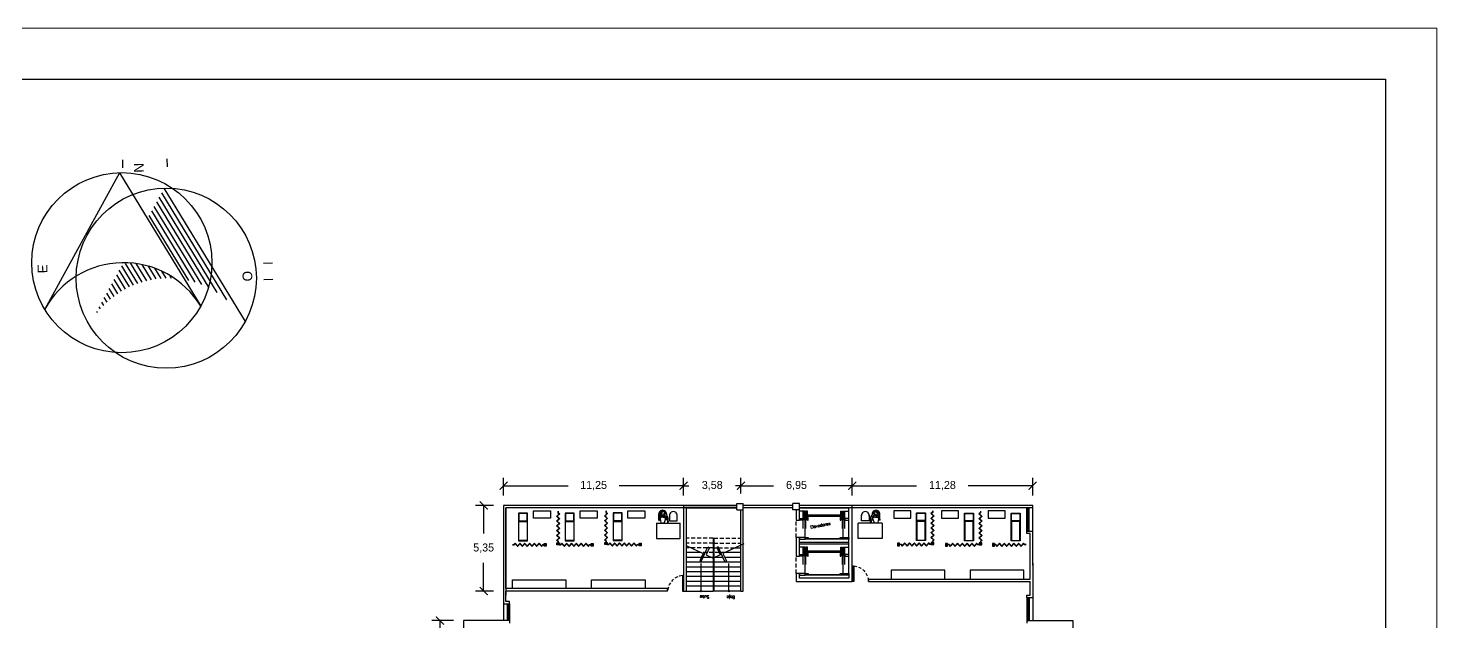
# Model space of a CAD drawing. Header units: millimetres. Extents: x -1615 to -538, y 177 to 397.
# Drawn here: x -1360.1 to -1272.1, y 360.1 to 397.2 of the extents above; entities that cross this region are included whole.
import ezdxf

# ---------------------------------------------------------------- set-up
doc = ezdxf.new("R2010")
doc.units = ezdxf.units.MM
doc.linetypes.add('HIDDEN', pattern=[0.375, 0.25, -0.125])
doc.linetypes.add('OCULTA2', pattern=[0.3, 0.2, -0.1])
for name, color, linetype in [('AUX', 8, 'Continuous'), ('CAN', 2, 'Continuous'), ('LOCALES', 2, 'Continuous'), ('MOB', 7, 'Continuous'), ('MUEB', 251, 'Continuous'), ('MURETE', 2, 'Continuous'), ('MUROS', 1, 'Continuous'), ('P-1', 1, 'Continuous'), ('PROY', 8, 'HIDDEN'), ('PTA', 2, 'Continuous'), ('TEX', 2, 'Continuous'), ('TITULOS', 5, 'Continuous'), ('VENT', 4, 'Continuous'), ('VENTANAS', 4, 'Continuous')]:
    doc.layers.add(name, color=color, linetype=linetype)
doc.layers.add('muros bajos', color=252, linetype='Continuous', lineweight=20)
doc.styles.add('LOCALES', font='ARIAL.TTF', dxfattribs={"height": 0.25})
doc.styles.add('ROMANS', font='ROMANS.shx')
doc.styles.get("Standard").update_dxf_attribs({"font": 'stylu.ttf'})
doc.dimstyles.new('ISO-25', dxfattribs={"dimtxt": 0.5, "dimasz": 0.5, "dimexe": 0.5, "dimexo": 0.625, "dimtad": 0, "dimtih": 1, "dimtoh": 1, "dimtxsty": 'Standard', "dimblk": 'ARCHTICK', "dimcen": 2.5, "dimadec": 0, "dimazin": 0, "dimtfac": 1, "dimtmove": 0, "dimatfit": 3, "dimfxl": 0, "dimarcsym": 0})

# ---------------------------------------------------------------- blocks, each defined once
blk = doc.blocks.new('CORT')
for p, q in [((0, 0.02), (0.09, 0.02)), ((0, 0), (0.082, 0)), ((0.082, 0), (0.168, -0.086)), ((0.09, 0.02), (0.182, -0.072)), ((0.318, 0.106), (0.14, -0.072)), ((0.332, 0.092), (0.154, -0.086)), ((0.29, 0.092), (0.468, -0.086)), ((0.304, 0.106), (0.482, -0.072)), ((0.618, 0.106), (0.44, -0.072)), ((0.632, 0.092), (0.454, -0.086)), ((0.59, 0.092), (0.768, -0.086)), ((0.604, 0.106), (0.782, -0.072)), ((0.918, 0.106), (0.74, -0.072)), ((0.932, 0.092), (0.754, -0.086)), ((0.89, 0.092), (1.068, -0.086)), ((0.904, 0.106), (1.082, -0.072)), ((1.218, 0.106), (1.04, -0.072)), ((1.232, 0.092), (1.054, -0.086)), ((1.19, 0.092), (1.368, -0.086)), ((1.204, 0.106), (1.382, -0.072)), ((1.518, 0.106), (1.34, -0.072)), ((1.532, 0.092), (1.354, -0.086)), ((1.49, 0.092), (1.668, -0.086)), ((1.504, 0.106), (1.682, -0.072)), ((1.818, 0.106), (1.64, -0.072)), ((1.832, 0.092), (1.654, -0.086)), ((1.79, 0.092), (1.882, 0)), ((1.804, 0.106), (1.89, 0.02)), ((1.882, 0), (1.979, 0)), ((1.89, 0.02), (1.979, 0.02))]:
    blk.add_line(p, q)
for points in [[(1.979, 0.085), (1.979, -0.065), (1.999, -0.065), (1.999, 0.085)], [(2.014, 0.085), (2.014, -0.065), (2.034, -0.065), (2.034, 0.085)], [(2.049, 0.085), (2.049, -0.065), (2.069, -0.065), (2.069, 0.085)], [(2.084, 0.085), (2.084, -0.065), (2.104, -0.065), (2.104, 0.085)]]:
    blk.add_lwpolyline(points, close=True)
blk = doc.blocks.new('A$C31F15ED4')
at = {"layer": 'VENT'}
blk.add_line((0, 0.03), (0, 0), dxfattribs=at)
blk.add_lwpolyline([(0, 0.03), (0.97, 0.03), (0.97, 0.08), (0, 0.08)], close=True, dxfattribs=at)
at = {"layer": 'VENT', "linetype": 'OCULTA2'}
blk.add_arc((-0.051, -0.025), 1.026, 5.85871, 87.1721, dxfattribs=at)
blk = doc.blocks.new('_ArchTick')
at = {"color": 0, "linetype": 'ByBlock', "const_width": 0.15}
blk.add_lwpolyline([(-0.5, -0.5), (0.5, 0.5)], dxfattribs=at)
blk = doc.blocks.new('*D213')
at = {"color": 0, "lineweight": -2}
for p, q in [((-1308.636, 368.01), (-1308.636, 369.117)), ((-1297.361, 368.01), (-1297.361, 369.117)), ((-1308.636, 368.617), (-1304.614, 368.617)), ((-1297.361, 368.617), (-1301.382, 368.617))]:
    blk.add_line(p, q, dxfattribs=at)
at = {"layer": 'Defpoints', "color": 0}
for p in [(-1308.636, 368.617), (-1308.636, 367.385), (-1297.361, 367.385)]:
    blk.add_point(p, dxfattribs=at)
at = {"color": 0, "lineweight": -2, "xscale": 0.5, "yscale": 0.5, "zscale": 0.5, "rotation": 180}
blk.add_blockref('_ArchTick', (-1308.636, 368.617), dxfattribs=at)
at = {"color": 0, "lineweight": -2, "xscale": 0.5, "yscale": 0.5, "zscale": 0.5}
blk.add_blockref('_ArchTick', (-1297.361, 368.617), dxfattribs=at)
at = {"color": 0, "insert": (-1302.998, 368.617), "char_height": 0.5, "attachment_point": 5}
blk.add_mtext('11,28', dxfattribs=at)
blk = doc.blocks.new('*D214')
at = {"color": 0, "lineweight": -2}
for p, q in [((-1319.162, 368.01), (-1319.162, 369.117)), ((-1315.587, 368.133), (-1315.587, 369.117)), ((-1319.162, 368.617), (-1319.662, 368.617)), ((-1319.162, 368.617), (-1318.831, 368.617)), ((-1315.587, 368.617), (-1315.918, 368.617)), ((-1315.587, 368.617), (-1315.087, 368.617))]:
    blk.add_line(p, q, dxfattribs=at)
at = {"layer": 'Defpoints', "color": 0}
for p in [(-1319.162, 368.617), (-1319.162, 367.385), (-1315.587, 367.508)]:
    blk.add_point(p, dxfattribs=at)
at = {"color": 0, "lineweight": -2, "xscale": 0.5, "yscale": 0.5, "zscale": 0.5}
blk.add_blockref('_ArchTick', (-1319.162, 368.617), dxfattribs=at)
at = {"color": 0, "lineweight": -2, "xscale": 0.5, "yscale": 0.5, "zscale": 0.5, "rotation": 180}
blk.add_blockref('_ArchTick', (-1315.587, 368.617), dxfattribs=at)
at = {"color": 0, "insert": (-1317.375, 368.617), "char_height": 0.5, "attachment_point": 5}
blk.add_mtext('3,58', dxfattribs=at)
blk = doc.blocks.new('*D215')
at = {"color": 0, "lineweight": -2}
for p, q in [((-1330.411, 368.01), (-1330.411, 369.117)), ((-1319.162, 368.01), (-1319.162, 369.117)), ((-1330.411, 368.617), (-1326.382, 368.617)), ((-1319.162, 368.617), (-1323.191, 368.617))]:
    blk.add_line(p, q, dxfattribs=at)
at = {"layer": 'Defpoints', "color": 0}
for p in [(-1330.411, 368.617), (-1330.411, 367.385), (-1319.162, 367.385)]:
    blk.add_point(p, dxfattribs=at)
at = {"color": 0, "lineweight": -2, "xscale": 0.5, "yscale": 0.5, "zscale": 0.5, "rotation": 180}
blk.add_blockref('_ArchTick', (-1330.411, 368.617), dxfattribs=at)
at = {"color": 0, "lineweight": -2, "xscale": 0.5, "yscale": 0.5, "zscale": 0.5}
blk.add_blockref('_ArchTick', (-1319.162, 368.617), dxfattribs=at)
at = {"color": 0, "insert": (-1324.786, 368.617), "char_height": 0.5, "attachment_point": 5}
blk.add_mtext('11,25', dxfattribs=at)
blk = doc.blocks.new('*D210')
at = {"color": 0, "lineweight": -2}
for p, q in [((-1331.036, 367.385), (-1332.154, 367.385)), ((-1331.654, 367.385), (-1331.654, 365.629)), ((-1331.654, 362.033), (-1331.654, 363.789)), ((-1331.036, 362.033), (-1332.154, 362.033))]:
    blk.add_line(p, q, dxfattribs=at)
at = {"layer": 'Defpoints', "color": 0}
for p in [(-1330.411, 367.385), (-1331.654, 362.033), (-1330.411, 362.033)]:
    blk.add_point(p, dxfattribs=at)
at = {"color": 0, "lineweight": -2, "xscale": 0.5, "yscale": 0.5, "zscale": 0.5}
for p, rotation in [((-1331.654, 367.385), 90), ((-1331.654, 362.033), 270)]:
    blk.add_blockref('_ArchTick', p, dxfattribs=dict(at, rotation=rotation))
at = {"color": 0, "insert": (-1331.654, 364.709), "char_height": 0.5, "attachment_point": 5}
blk.add_mtext('5,35', dxfattribs=at)
blk = doc.blocks.new('*D216')
at = {"color": 0, "lineweight": -2}
for p, q in [((-1333.536, 360.185), (-1334.884, 360.185)), ((-1334.384, 360.185), (-1334.384, 359.205)), ((-1334.384, 356.385), (-1334.384, 357.365)), ((-1333.536, 356.385), (-1334.884, 356.385))]:
    blk.add_line(p, q, dxfattribs=at)
at = {"layer": 'Defpoints', "color": 0}
for p in [(-1332.911, 360.185), (-1334.384, 356.385), (-1332.911, 356.385)]:
    blk.add_point(p, dxfattribs=at)
at = {"color": 0, "lineweight": -2, "xscale": 0.5, "yscale": 0.5, "zscale": 0.5}
for p, rotation in [((-1334.384, 360.185), 90), ((-1334.384, 356.385), 270)]:
    blk.add_blockref('_ArchTick', p, dxfattribs=dict(at, rotation=rotation))
at = {"color": 0, "insert": (-1334.384, 358.285), "char_height": 0.5, "attachment_point": 5}
blk.add_mtext('3,8', dxfattribs=at)
blk = doc.blocks.new('*D230')
at = {"color": 0, "lineweight": -2}
for p, q in [((-1315.587, 368.758), (-1315.587, 369.117)), ((-1308.636, 368.758), (-1308.636, 369.117)), ((-1315.587, 368.617), (-1313.542, 368.617)), ((-1308.636, 368.617), (-1310.681, 368.617))]:
    blk.add_line(p, q, dxfattribs=at)
at = {"layer": 'Defpoints', "color": 0}
for p in [(-1315.587, 368.133), (-1308.636, 368.617), (-1308.636, 368.133)]:
    blk.add_point(p, dxfattribs=at)
at = {"color": 0, "lineweight": -2, "xscale": 0.5, "yscale": 0.5, "zscale": 0.5, "rotation": 180}
blk.add_blockref('_ArchTick', (-1315.587, 368.617), dxfattribs=at)
at = {"color": 0, "lineweight": -2, "xscale": 0.5, "yscale": 0.5, "zscale": 0.5}
blk.add_blockref('_ArchTick', (-1308.636, 368.617), dxfattribs=at)
at = {"color": 0, "insert": (-1312.111, 368.617), "char_height": 0.5, "attachment_point": 5}
blk.add_mtext('6,95', dxfattribs=at)

msp = doc.modelspace()

# ---------------------------------------------------------------- linework, layer by layer
for p, q in [((-1351.625, 387.21), (-1346.549, 378.868)), ((-1352.093, 386.355), (-1348.821, 380.978)), ((-1351.937, 386.64), (-1348.314, 380.687)), ((-1351.781, 386.925), (-1347.712, 380.239)), ((-1352.56, 385.5), (-1350.09, 381.44)), ((-1352.405, 385.785), (-1349.695, 381.333)), ((-1352.249, 386.07), (-1349.275, 381.184)), ((-1354.431, 382.08), (-1353.795, 381.035)), ((-1354.276, 382.365), (-1353.537, 381.151)), ((-1354.035, 382.511), (-1353.27, 381.254)), ((-1353.722, 382.537), (-1352.996, 381.345)), ((-1353.37, 382.5), (-1352.714, 381.422)), ((-1353.002, 382.436), (-1352.423, 381.486)), ((-1352.615, 382.342), (-1352.124, 381.535)), ((-1352.205, 382.209), (-1351.815, 381.568)), ((-1351.764, 382.026), (-1351.495, 381.585)), ((-1354.899, 381.225), (-1354.527, 380.614)), ((-1354.743, 381.51), (-1354.291, 380.766)), ((-1354.587, 381.795), (-1354.047, 380.907)), ((-1351.279, 381.77), (-1351.165, 381.583)), ((-1355.523, 380.085), (-1355.4, 379.882)), ((-1355.367, 380.37), (-1355.193, 380.084)), ((-1355.211, 380.655), (-1354.979, 380.273)), ((-1355.055, 380.94), (-1354.757, 380.45)), ((-1355.835, 379.515), (-1355.788, 379.438)), ((-1355.679, 379.8), (-1355.598, 379.667))]:
    msp.add_line(p, q)
at = {"color": 3, "lineweight": 30}
msp.add_lwpolyline([(-1413.735, 180.593), (-1413.735, 394.012), (-1413.735, 394.012), (-1275.315, 394.012), (-1275.315, 394.012), (-1275.315, 180.593)], close=True, dxfattribs=at)
for centre in [(-1354.253, 382.552), (-1351.476, 381.585)]:
    msp.add_circle(centre, 5.627)
at = {"layer": 'AUX'}
for p, q in [((-1311.688, 367.024), (-1311.936, 367.024)), ((-1311.688, 366.571), (-1311.688, 367.024)), ((-1311.578, 367.024), (-1311.688, 367.024)), ((-1311.633, 366.466), (-1311.633, 367.024)), ((-1311.578, 365.371), (-1311.578, 367.024)), ((-1311.431, 367.024), (-1311.536, 367.024)), ((-1311.536, 365.934), (-1311.536, 367.024)), ((-1311.481, 366.466), (-1311.481, 367.024)), ((-1311.431, 366.466), (-1311.431, 367.024)), ((-1309.341, 367.024), (-1309.236, 367.024)), ((-1309.341, 366.466), (-1309.341, 367.024)), ((-1309.291, 366.466), (-1309.291, 367.024)), ((-1309.236, 365.934), (-1309.236, 367.024)), ((-1309.194, 365.371), (-1309.194, 367.024)), ((-1309.194, 367.024), (-1309.084, 367.024)), ((-1309.139, 366.466), (-1309.139, 367.024)), ((-1309.084, 366.571), (-1309.084, 367.024)), ((-1309.084, 367.024), (-1308.836, 367.024)), ((-1311.688, 365.934), (-1311.688, 366.471)), ((-1309.084, 365.934), (-1309.084, 366.471)), ((-1318.059, 364.433), (-1319.012, 364.433)), ((-1317.561, 364.733), (-1317.671, 364.733)), ((-1317.089, 364.733), (-1316.978, 364.733)), ((-1316.839, 364.433), (-1316.949, 364.433)), ((-1315.587, 364.433), (-1316.59, 364.433)), ((-1315.947, 364.733), (-1315.587, 364.733)), ((-1311.936, 365.085), (-1308.836, 365.085)), ((-1311.936, 364.985), (-1308.836, 364.985)), ((-1311.688, 364.774), (-1311.936, 364.774)), ((-1311.578, 364.774), (-1311.688, 364.774)), ((-1311.688, 364.321), (-1311.688, 364.774)), ((-1311.633, 364.216), (-1311.633, 364.774)), ((-1311.578, 363.121), (-1311.578, 364.774)), ((-1311.431, 364.774), (-1311.536, 364.774)), ((-1311.536, 363.684), (-1311.536, 364.774)), ((-1311.481, 364.216), (-1311.481, 364.774)), ((-1311.431, 364.216), (-1311.431, 364.774)), ((-1309.341, 364.774), (-1309.236, 364.774)), ((-1309.341, 364.216), (-1309.341, 364.774)), ((-1309.291, 364.216), (-1309.291, 364.774)), ((-1309.236, 363.684), (-1309.236, 364.774)), ((-1309.194, 364.774), (-1309.084, 364.774)), ((-1309.194, 363.121), (-1309.194, 364.774)), ((-1309.139, 364.216), (-1309.139, 364.774)), ((-1309.084, 364.321), (-1309.084, 364.774)), ((-1309.084, 364.774), (-1308.836, 364.774)), ((-1317.325, 364.133), (-1319.012, 364.133)), ((-1318.074, 362.033), (-1318.074, 363.752)), ((-1316.699, 364.133), (-1317.275, 364.133)), ((-1315.587, 363.833), (-1317.275, 363.833)), ((-1315.587, 363.533), (-1317.275, 363.533)), ((-1315.587, 364.133), (-1316.588, 364.133)), ((-1316.337, 362.033), (-1316.337, 363.752)), ((-1311.688, 363.684), (-1311.688, 364.221)), ((-1309.084, 363.684), (-1309.084, 364.221)), ((-1315.587, 363.233), (-1317.275, 363.233)), ((-1315.587, 362.933), (-1317.275, 362.933)), ((-1315.587, 362.633), (-1317.275, 362.633)), ((-1315.587, 362.333), (-1317.275, 362.333)), ((-1315.587, 362.033), (-1317.275, 362.033))]:
    msp.add_line(p, q, dxfattribs=at)
at = {"layer": 'AUX', "linetype": 'Continuous'}
for p, q in [((-1317.325, 363.833), (-1319.012, 363.833)), ((-1317.325, 363.533), (-1319.012, 363.533)), ((-1317.325, 363.233), (-1319.012, 363.233)), ((-1317.325, 362.933), (-1319.012, 362.933)), ((-1317.325, 362.633), (-1319.012, 362.633)), ((-1317.325, 362.333), (-1319.012, 362.333)), ((-1319.012, 362.033), (-1317.325, 362.033))]:
    msp.add_line(p, q, dxfattribs=at)
at = {"layer": 'AUX'}
for points in [[(-1319.012, 364.877), (-1317.946, 364.38), (-1318.157, 363.927), (-1318.066, 363.884), (-1317.644, 364.791), (-1317.553, 364.748), (-1317.765, 364.295), (-1317.325, 364.09)], [(-1315.407, 364.985), (-1316.704, 364.38), (-1316.492, 363.927), (-1316.583, 363.884), (-1317.006, 364.791), (-1317.096, 364.748), (-1316.885, 364.295), (-1317.325, 364.09)]]:
    msp.add_lwpolyline(points, dxfattribs=at)
at = {"layer": 'CAN'}
for points in [[(-1311.931, 366.571), (-1311.688, 366.571), (-1311.688, 366.471), (-1311.931, 366.471)], [(-1309.391, 366.471), (-1309.346, 366.471), (-1309.346, 366.771), (-1311.426, 366.771), (-1311.426, 366.471), (-1311.381, 366.471), (-1311.381, 366.721), (-1309.391, 366.721)], [(-1308.841, 366.571), (-1309.084, 366.571), (-1309.084, 366.471), (-1308.841, 366.471)], [(-1311.931, 365.271), (-1311.578, 365.271), (-1311.578, 365.371), (-1311.931, 365.371)], [(-1311.381, 365.371), (-1311.381, 365.321), (-1309.391, 365.321), (-1309.391, 365.371), (-1309.219, 365.371), (-1309.219, 365.271), (-1311.553, 365.271), (-1311.553, 365.371)], [(-1308.841, 365.271), (-1309.194, 365.271), (-1309.194, 365.371), (-1308.841, 365.371)], [(-1311.931, 364.321), (-1311.688, 364.321), (-1311.688, 364.221), (-1311.931, 364.221)], [(-1309.391, 364.221), (-1309.346, 364.221), (-1309.346, 364.521), (-1311.426, 364.521), (-1311.426, 364.221), (-1311.381, 364.221), (-1311.381, 364.471), (-1309.391, 364.471)], [(-1308.841, 364.321), (-1309.084, 364.321), (-1309.084, 364.221), (-1308.841, 364.221)], [(-1311.931, 363.021), (-1311.578, 363.021), (-1311.578, 363.121), (-1311.931, 363.121)], [(-1311.381, 363.121), (-1311.381, 363.071), (-1309.391, 363.071), (-1309.391, 363.121), (-1309.219, 363.121), (-1309.219, 363.021), (-1311.553, 363.021), (-1311.553, 363.121)], [(-1308.841, 363.021), (-1309.194, 363.021), (-1309.194, 363.121), (-1308.841, 363.121)]]:
    msp.add_lwpolyline(points, close=True, dxfattribs=at)
at = {"layer": 'MOB'}
for points in [[(-1328.917, 365.169), (-1328.915, 366.899), (-1329.475, 366.9), (-1329.477, 365.17)], [(-1325.997, 365.169), (-1325.994, 366.899), (-1326.554, 366.9), (-1326.557, 365.17)], [(-1323, 365.189), (-1322.997, 366.919), (-1323.557, 366.92), (-1323.56, 365.19)], [(-1323.538, 366.45), (-1323.018, 366.449), (-1323.017, 366.899), (-1323.537, 366.9)], [(-1304.621, 365.189), (-1304.624, 366.919), (-1304.064, 366.92), (-1304.061, 365.19)], [(-1304.083, 366.45), (-1304.603, 366.449), (-1304.604, 366.899), (-1304.084, 366.9)], [(-1301.625, 365.169), (-1301.627, 366.899), (-1301.067, 366.9), (-1301.065, 365.17)], [(-1298.704, 365.169), (-1298.707, 366.899), (-1298.147, 366.9), (-1298.144, 365.17)], [(-1329.457, 365.19), (-1329.456, 366.37), (-1328.936, 366.369), (-1328.937, 365.189)], [(-1329.455, 366.43), (-1328.935, 366.429), (-1328.935, 366.879), (-1329.455, 366.88)], [(-1326.537, 365.19), (-1326.535, 366.37), (-1326.015, 366.369), (-1326.017, 365.189)], [(-1326.535, 366.43), (-1326.015, 366.429), (-1326.014, 366.879), (-1326.534, 366.88)], [(-1323.54, 365.21), (-1323.538, 366.39), (-1323.018, 366.389), (-1323.02, 365.209)], [(-1304.081, 365.21), (-1304.083, 366.39), (-1304.603, 366.389), (-1304.601, 365.209)], [(-1301.087, 366.43), (-1301.607, 366.429), (-1301.607, 366.879), (-1301.087, 366.88)], [(-1301.085, 365.19), (-1301.086, 366.37), (-1301.606, 366.369), (-1301.605, 365.189)], [(-1298.166, 366.43), (-1298.686, 366.429), (-1298.687, 366.879), (-1298.167, 366.88)], [(-1298.164, 365.19), (-1298.166, 366.37), (-1298.686, 366.369), (-1298.684, 365.189)]]:
    msp.add_lwpolyline(points, close=True, dxfattribs=at)
for points in [[(-1329.475, 366.41), (-1329.475, 366.39), (-1328.915, 366.389), (-1328.915, 366.409), (-1329.475, 366.41)], [(-1326.555, 366.41), (-1326.555, 366.39), (-1325.995, 366.389), (-1325.995, 366.409), (-1326.555, 366.41)], [(-1323.558, 366.43), (-1323.558, 366.41), (-1322.998, 366.409), (-1322.998, 366.429), (-1323.558, 366.43)], [(-1304.063, 366.43), (-1304.063, 366.41), (-1304.623, 366.409), (-1304.623, 366.429), (-1304.063, 366.43)], [(-1301.066, 366.41), (-1301.066, 366.39), (-1301.626, 366.389), (-1301.626, 366.409), (-1301.066, 366.41)], [(-1298.146, 366.41), (-1298.146, 366.39), (-1298.706, 366.389), (-1298.706, 366.409), (-1298.146, 366.41)], [(-1329.858, 362.183), (-1329.858, 362.73), (-1326.511, 362.73), (-1326.511, 362.183)], [(-1324.918, 362.183), (-1324.918, 362.73), (-1321.571, 362.73), (-1321.571, 362.183)], [(-1302.854, 362.785), (-1302.854, 363.332), (-1306.202, 363.332), (-1306.202, 362.785)], [(-1297.915, 362.785), (-1297.915, 363.332), (-1301.262, 363.332), (-1301.262, 362.785)]]:
    msp.add_lwpolyline(points, dxfattribs=at)
at = {"layer": 'MUEB'}
for p, q in [((-1320.694, 366.887), (-1320.701, 366.857)), ((-1320.676, 366.908), (-1320.694, 366.887)), ((-1320.587, 366.941), (-1320.676, 366.908)), ((-1320.602, 366.923), (-1320.623, 366.899)), ((-1320.623, 366.899), (-1320.609, 366.873)), ((-1320.598, 366.926), (-1320.602, 366.923)), ((-1320.56, 366.977), (-1320.598, 366.926)), ((-1320.584, 366.941), (-1320.587, 366.941)), ((-1320.568, 366.909), (-1320.558, 366.887)), ((-1320.543, 367.001), (-1320.56, 366.977)), ((-1320.558, 366.887), (-1320.542, 366.85)), ((-1320.519, 367.016), (-1320.543, 367.001)), ((-1320.486, 367.003), (-1320.542, 366.983)), ((-1320.531, 366.947), (-1320.539, 366.907)), ((-1320.539, 366.907), (-1320.538, 366.885)), ((-1320.523, 366.969), (-1320.531, 366.947)), ((-1320.493, 366.976), (-1320.523, 366.969)), ((-1320.498, 367.01), (-1320.519, 367.016)), ((-1320.489, 367.003), (-1320.498, 367.01)), ((-1320.428, 366.976), (-1320.493, 366.976)), ((-1320.435, 367.003), (-1320.486, 367.003)), ((-1320.38, 366.983), (-1320.435, 367.003)), ((-1320.361, 366.977), (-1320.38, 366.983)), ((-1320.372, 366.907), (-1320.375, 366.885)), ((-1320.372, 366.866), (-1320.36, 366.887)), ((-1320.324, 366.926), (-1320.361, 366.977)), ((-1320.361, 366.92), (-1320.35, 366.909)), ((-1320.36, 366.887), (-1320.35, 366.909)), ((-1320.324, 366.926), (-1320.32, 366.923)), ((-1320.32, 366.923), (-1320.306, 366.898)), ((-1320.276, 366.878), (-1320.315, 366.915)), ((-1320.313, 366.873), (-1320.306, 366.898)), ((-1307.345, 366.878), (-1307.306, 366.915)), ((-1307.302, 366.923), (-1307.315, 366.898)), ((-1307.309, 366.873), (-1307.315, 366.898)), ((-1307.297, 366.926), (-1307.302, 366.923)), ((-1307.297, 366.926), (-1307.26, 366.977)), ((-1307.26, 366.92), (-1307.272, 366.909)), ((-1307.262, 366.887), (-1307.272, 366.909)), ((-1307.249, 366.866), (-1307.262, 366.887)), ((-1307.26, 366.977), (-1307.242, 366.983)), ((-1307.249, 366.907), (-1307.246, 366.885)), ((-1307.242, 366.983), (-1307.186, 367.003)), ((-1307.193, 366.976), (-1307.128, 366.976)), ((-1307.186, 367.003), (-1307.135, 367.003)), ((-1307.135, 367.003), (-1307.08, 366.983)), ((-1307.132, 367.003), (-1307.124, 367.01)), ((-1307.128, 366.976), (-1307.098, 366.969)), ((-1307.124, 367.01), (-1307.102, 367.016)), ((-1307.102, 367.016), (-1307.078, 367.001)), ((-1307.098, 366.969), (-1307.091, 366.947)), ((-1307.091, 366.947), (-1307.082, 366.907)), ((-1307.082, 366.907), (-1307.084, 366.885)), ((-1307.064, 366.887), (-1307.08, 366.85)), ((-1307.078, 367.001), (-1307.061, 366.977)), ((-1307.054, 366.909), (-1307.064, 366.887)), ((-1307.061, 366.977), (-1307.024, 366.926)), ((-1307.038, 366.941), (-1307.035, 366.941)), ((-1307.035, 366.941), (-1306.945, 366.908)), ((-1307.024, 366.926), (-1307.02, 366.923)), ((-1307.02, 366.923), (-1306.998, 366.899)), ((-1306.998, 366.899), (-1307.013, 366.873)), ((-1306.945, 366.908), (-1306.927, 366.887)), ((-1306.927, 366.887), (-1306.92, 366.857)), ((-1320.866, 366.27), (-1320.866, 365.32)), ((-1320.866, 366.27), (-1319.369, 366.27)), ((-1320.711, 366.518), (-1320.721, 366.49)), ((-1320.721, 366.49), (-1320.72, 366.484)), ((-1320.72, 366.484), (-1320.716, 366.481)), ((-1320.718, 366.5), (-1320.718, 366.865)), ((-1320.716, 366.481), (-1320.707, 366.5)), ((-1320.707, 366.498), (-1320.714, 366.456)), ((-1320.714, 366.456), (-1320.71, 366.453)), ((-1320.702, 366.548), (-1320.711, 366.518)), ((-1320.708, 366.494), (-1320.71, 366.494)), ((-1320.71, 366.453), (-1320.704, 366.453)), ((-1320.707, 366.5), (-1320.7, 366.52)), ((-1320.704, 366.453), (-1320.693, 366.51)), ((-1320.701, 366.857), (-1320.702, 366.829)), ((-1320.702, 366.829), (-1320.697, 366.791)), ((-1320.686, 366.564), (-1320.702, 366.548)), ((-1320.699, 366.481), (-1320.702, 366.451)), ((-1320.702, 366.451), (-1320.699, 366.447)), ((-1320.699, 366.447), (-1320.693, 366.447)), ((-1320.697, 366.791), (-1320.69, 366.651)), ((-1320.697, 366.526), (-1320.652, 366.555)), ((-1320.693, 366.447), (-1320.68, 366.51)), ((-1320.692, 366.664), (-1320.69, 366.651)), ((-1320.69, 366.651), (-1320.679, 366.64)), ((-1320.686, 366.479), (-1320.689, 366.46)), ((-1320.689, 366.46), (-1320.684, 366.457)), ((-1320.677, 366.587), (-1320.686, 366.564)), ((-1320.684, 366.457), (-1320.679, 366.457)), ((-1320.679, 366.64), (-1320.68, 366.586)), ((-1320.68, 366.586), (-1320.64, 366.584)), ((-1320.679, 366.457), (-1320.669, 366.511)), ((-1320.672, 366.494), (-1320.672, 366.47)), ((-1320.672, 366.494), (-1320.672, 366.494)), ((-1320.672, 366.47), (-1320.669, 366.466)), ((-1320.669, 366.466), (-1320.662, 366.47)), ((-1320.662, 366.47), (-1320.654, 366.524)), ((-1320.621, 366.494), (-1320.659, 366.494)), ((-1320.654, 366.524), (-1320.652, 366.555)), ((-1320.652, 366.555), (-1320.65, 366.561)), ((-1320.65, 366.561), (-1320.647, 366.584)), ((-1320.639, 366.644), (-1320.64, 366.584)), ((-1320.639, 366.644), (-1320.632, 366.665)), ((-1320.636, 366.817), (-1320.625, 366.812)), ((-1320.635, 366.792), (-1320.627, 366.813)), ((-1320.632, 366.665), (-1320.635, 366.792)), ((-1320.616, 366.669), (-1320.635, 366.565)), ((-1320.635, 366.565), (-1320.61, 366.436)), ((-1320.625, 366.812), (-1320.614, 366.81)), ((-1320.616, 366.716), (-1320.62, 366.642)), ((-1320.598, 366.785), (-1320.616, 366.716)), ((-1320.616, 366.716), (-1320.616, 366.669)), ((-1320.616, 366.669), (-1320.605, 366.642)), ((-1320.592, 366.808), (-1320.614, 366.81)), ((-1320.61, 366.436), (-1320.585, 366.326)), ((-1320.609, 366.873), (-1320.606, 366.87)), ((-1320.606, 366.87), (-1320.572, 366.842)), ((-1320.55, 366.638), (-1320.605, 366.642)), ((-1320.587, 366.805), (-1320.598, 366.785)), ((-1320.592, 366.808), (-1320.576, 366.801)), ((-1320.57, 366.735), (-1320.585, 366.803)), ((-1320.585, 366.326), (-1320.58, 366.275)), ((-1320.58, 366.275), (-1320.572, 366.27)), ((-1320.576, 366.801), (-1320.563, 366.81)), ((-1320.572, 366.842), (-1320.539, 366.842)), ((-1320.572, 366.271), (-1320.572, 366.27)), ((-1320.57, 366.805), (-1320.57, 366.761)), ((-1320.57, 366.761), (-1320.57, 366.735)), ((-1320.57, 366.735), (-1320.57, 366.724)), ((-1320.57, 366.724), (-1320.545, 366.681)), ((-1320.448, 366.642), (-1320.55, 366.638)), ((-1320.545, 366.681), (-1320.459, 366.694)), ((-1320.542, 366.866), (-1320.539, 366.848)), ((-1320.539, 366.848), (-1320.539, 366.843)), ((-1320.539, 366.843), (-1320.535, 366.832)), ((-1320.538, 366.885), (-1320.532, 366.872)), ((-1320.532, 366.85), (-1320.535, 366.842)), ((-1320.535, 366.842), (-1320.535, 366.832)), ((-1320.535, 366.832), (-1320.532, 366.812)), ((-1320.534, 366.27), (-1320.484, 366.289)), ((-1320.532, 366.872), (-1320.532, 366.85)), ((-1320.532, 366.812), (-1320.528, 366.801)), ((-1320.528, 366.801), (-1320.513, 366.765)), ((-1320.513, 366.765), (-1320.486, 366.762)), ((-1320.486, 366.762), (-1320.446, 366.788)), ((-1320.456, 366.782), (-1320.486, 366.762)), ((-1320.484, 366.289), (-1320.461, 366.27)), ((-1320.48, 366.27), (-1320.474, 366.281)), ((-1320.476, 366.768), (-1320.472, 366.768)), ((-1320.476, 366.768), (-1320.472, 366.768)), ((-1320.476, 366.768), (-1320.476, 366.768)), ((-1320.472, 366.768), (-1320.465, 366.753)), ((-1320.465, 366.753), (-1320.456, 366.753)), ((-1320.372, 366.681), (-1320.459, 366.694)), ((-1320.456, 366.782), (-1320.402, 366.815)), ((-1320.456, 366.782), (-1320.446, 366.788)), ((-1320.456, 366.753), (-1320.446, 366.768)), ((-1320.448, 366.642), (-1320.37, 366.638)), ((-1320.446, 366.788), (-1320.409, 366.805)), ((-1320.415, 366.773), (-1320.446, 366.768)), ((-1320.427, 366.27), (-1320.411, 366.276)), ((-1320.415, 366.773), (-1320.408, 366.783)), ((-1320.411, 366.276), (-1320.387, 366.3)), ((-1320.409, 366.805), (-1320.397, 366.806)), ((-1320.408, 366.783), (-1320.402, 366.798)), ((-1320.402, 366.798), (-1320.401, 366.806)), ((-1320.397, 366.806), (-1320.389, 366.818)), ((-1320.389, 366.818), (-1320.385, 366.832)), ((-1320.387, 366.85), (-1320.38, 366.872)), ((-1320.387, 366.85), (-1320.385, 366.842)), ((-1320.387, 366.3), (-1320.321, 366.436)), ((-1320.385, 366.842), (-1320.38, 366.848)), ((-1320.385, 366.842), (-1320.385, 366.832)), ((-1320.381, 366.842), (-1320.35, 366.842)), ((-1320.375, 366.885), (-1320.38, 366.872)), ((-1320.38, 366.848), (-1320.372, 366.866)), ((-1320.372, 366.681), (-1320.348, 366.724)), ((-1320.315, 366.642), (-1320.37, 366.638)), ((-1320.367, 366.692), (-1320.354, 366.698)), ((-1320.354, 366.698), (-1320.342, 366.724)), ((-1320.315, 366.87), (-1320.35, 366.842)), ((-1320.348, 366.799), (-1320.348, 366.761)), ((-1320.348, 366.735), (-1320.337, 366.788)), ((-1320.348, 366.761), (-1320.348, 366.735)), ((-1320.348, 366.735), (-1320.348, 366.724)), ((-1320.342, 366.724), (-1320.328, 366.757)), ((-1320.334, 366.765), (-1320.288, 366.708)), ((-1320.321, 366.436), (-1320.285, 366.565)), ((-1320.315, 366.87), (-1320.313, 366.873)), ((-1320.303, 366.669), (-1320.315, 366.642)), ((-1320.303, 366.716), (-1320.306, 366.73)), ((-1320.234, 366.494), (-1320.305, 366.494)), ((-1320.303, 366.716), (-1320.303, 366.669)), ((-1320.298, 366.642), (-1320.303, 366.716)), ((-1320.285, 366.565), (-1320.303, 366.669)), ((-1320.288, 366.708), (-1320.244, 366.649)), ((-1320.249, 366.832), (-1320.276, 366.878)), ((-1320.236, 366.805), (-1320.249, 366.832)), ((-1320.244, 366.649), (-1320.241, 366.635)), ((-1320.241, 366.635), (-1320.233, 366.628)), ((-1320.209, 366.753), (-1320.236, 366.805)), ((-1320.234, 366.862), (-1320.234, 366.802)), ((-1320.234, 366.629), (-1320.234, 366.494)), ((-1320.233, 366.628), (-1320.204, 366.568)), ((-1320.164, 366.687), (-1320.209, 366.753)), ((-1320.204, 366.568), (-1320.187, 366.477)), ((-1320.187, 366.477), (-1320.172, 366.463)), ((-1320.167, 366.356), (-1320.174, 366.295)), ((-1320.174, 366.295), (-1320.172, 366.292)), ((-1320.134, 366.469), (-1320.172, 366.463)), ((-1320.172, 366.463), (-1320.166, 366.418)), ((-1320.172, 366.292), (-1320.166, 366.292)), ((-1320.163, 366.392), (-1320.167, 366.356)), ((-1320.166, 366.418), (-1320.137, 366.42)), ((-1320.16, 366.34), (-1320.166, 366.283)), ((-1320.166, 366.283), (-1320.16, 366.283)), ((-1320.157, 366.67), (-1320.164, 366.687)), ((-1320.161, 366.418), (-1320.164, 366.403)), ((-1320.164, 366.403), (-1320.163, 366.392)), ((-1320.144, 366.37), (-1320.163, 366.392)), ((-1320.153, 366.342), (-1320.16, 366.275)), ((-1320.16, 366.283), (-1320.159, 366.283)), ((-1320.16, 366.275), (-1320.154, 366.275)), ((-1320.152, 366.651), (-1320.157, 366.67)), ((-1320.154, 366.275), (-1320.15, 366.275)), ((-1320.135, 366.617), (-1320.152, 366.651)), ((-1320.144, 366.345), (-1320.152, 366.283)), ((-1320.152, 366.283), (-1320.146, 366.283)), ((-1320.15, 366.275), (-1320.149, 366.283)), ((-1320.146, 366.283), (-1320.142, 366.283)), ((-1320.144, 366.37), (-1320.144, 366.346)), ((-1320.144, 366.346), (-1320.143, 366.327)), ((-1320.144, 366.345), (-1320.144, 366.345)), ((-1320.143, 366.327), (-1320.137, 366.326)), ((-1320.142, 366.283), (-1320.136, 366.327)), ((-1320.137, 366.42), (-1320.13, 366.421)), ((-1320.137, 366.406), (-1320.137, 366.42)), ((-1320.134, 366.396), (-1320.137, 366.406)), ((-1320.137, 366.326), (-1320.134, 366.333)), ((-1320.127, 366.481), (-1320.135, 366.617)), ((-1320.134, 366.469), (-1320.127, 366.481)), ((-1320.13, 366.421), (-1320.134, 366.469)), ((-1320.134, 366.366), (-1320.134, 366.396)), ((-1320.134, 366.396), (-1320.134, 366.365)), ((-1320.13, 366.362), (-1320.134, 366.386)), ((-1320.134, 366.333), (-1320.134, 366.365)), ((-1320.134, 366.34), (-1320.13, 366.362)), ((-1320.053, 366.78), (-1320.053, 366.412)), ((-1320.053, 366.412), (-1319.569, 366.412)), ((-1319.569, 366.412), (-1319.569, 366.784)), ((-1319.369, 365.32), (-1319.369, 366.27)), ((-1306.755, 366.27), (-1308.252, 366.27)), ((-1308.252, 365.32), (-1308.252, 366.27)), ((-1308.053, 366.412), (-1308.053, 366.784)), ((-1307.569, 366.412), (-1308.053, 366.412)), ((-1307.569, 366.78), (-1307.569, 366.412)), ((-1307.494, 366.481), (-1307.486, 366.617)), ((-1307.487, 366.469), (-1307.494, 366.481)), ((-1307.492, 366.421), (-1307.487, 366.469)), ((-1307.484, 366.42), (-1307.492, 366.421)), ((-1307.491, 366.362), (-1307.487, 366.386)), ((-1307.487, 366.34), (-1307.491, 366.362)), ((-1307.487, 366.469), (-1307.45, 366.463)), ((-1307.487, 366.396), (-1307.484, 366.406)), ((-1307.487, 366.366), (-1307.487, 366.396)), ((-1307.487, 366.396), (-1307.487, 366.365)), ((-1307.487, 366.333), (-1307.487, 366.365)), ((-1307.484, 366.326), (-1307.487, 366.333)), ((-1307.486, 366.617), (-1307.47, 366.651)), ((-1307.48, 366.283), (-1307.486, 366.327)), ((-1307.455, 366.418), (-1307.484, 366.42)), ((-1307.484, 366.406), (-1307.484, 366.42)), ((-1307.478, 366.327), (-1307.484, 366.326)), ((-1307.476, 366.283), (-1307.48, 366.283)), ((-1307.477, 366.346), (-1307.478, 366.327)), ((-1307.477, 366.37), (-1307.458, 366.392)), ((-1307.477, 366.37), (-1307.477, 366.346)), ((-1307.477, 366.345), (-1307.47, 366.283)), ((-1307.477, 366.345), (-1307.477, 366.345)), ((-1307.47, 366.283), (-1307.476, 366.283)), ((-1307.471, 366.275), (-1307.473, 366.283)), ((-1307.467, 366.275), (-1307.471, 366.275)), ((-1307.47, 366.651), (-1307.464, 366.67)), ((-1307.468, 366.342), (-1307.461, 366.275)), ((-1307.461, 366.275), (-1307.467, 366.275)), ((-1307.464, 366.67), (-1307.457, 366.687)), ((-1307.461, 366.283), (-1307.463, 366.283)), ((-1307.461, 366.34), (-1307.456, 366.283)), ((-1307.456, 366.283), (-1307.461, 366.283)), ((-1307.46, 366.418), (-1307.457, 366.403)), ((-1307.457, 366.403), (-1307.458, 366.392)), ((-1307.458, 366.392), (-1307.454, 366.356)), ((-1307.457, 366.687), (-1307.412, 366.753)), ((-1307.45, 366.292), (-1307.456, 366.292)), ((-1307.45, 366.463), (-1307.455, 366.418)), ((-1307.454, 366.356), (-1307.447, 366.295)), ((-1307.434, 366.477), (-1307.45, 366.463)), ((-1307.447, 366.295), (-1307.45, 366.292)), ((-1307.417, 366.568), (-1307.434, 366.477)), ((-1307.389, 366.628), (-1307.417, 366.568)), ((-1307.412, 366.753), (-1307.385, 366.805)), ((-1307.38, 366.635), (-1307.389, 366.628)), ((-1307.387, 366.862), (-1307.387, 366.802)), ((-1307.387, 366.629), (-1307.387, 366.494)), ((-1307.387, 366.494), (-1307.316, 366.494)), ((-1307.385, 366.805), (-1307.372, 366.832)), ((-1307.377, 366.649), (-1307.38, 366.635)), ((-1307.333, 366.708), (-1307.377, 366.649)), ((-1307.372, 366.832), (-1307.345, 366.878)), ((-1307.336, 366.565), (-1307.319, 366.669)), ((-1307.3, 366.436), (-1307.336, 366.565)), ((-1307.287, 366.765), (-1307.333, 366.708)), ((-1307.323, 366.642), (-1307.319, 366.716)), ((-1307.319, 366.716), (-1307.315, 366.73)), ((-1307.319, 366.716), (-1307.319, 366.669)), ((-1307.319, 366.669), (-1307.306, 366.642)), ((-1307.306, 366.87), (-1307.309, 366.873)), ((-1307.306, 366.87), (-1307.272, 366.842)), ((-1307.306, 366.642), (-1307.252, 366.638)), ((-1307.235, 366.3), (-1307.3, 366.436)), ((-1307.279, 366.724), (-1307.294, 366.757)), ((-1307.273, 366.735), (-1307.285, 366.788)), ((-1307.268, 366.698), (-1307.279, 366.724)), ((-1307.273, 366.799), (-1307.273, 366.761)), ((-1307.273, 366.761), (-1307.273, 366.735)), ((-1307.273, 366.735), (-1307.273, 366.724)), ((-1307.249, 366.681), (-1307.273, 366.724)), ((-1307.241, 366.842), (-1307.272, 366.842)), ((-1307.255, 366.692), (-1307.268, 366.698)), ((-1307.174, 366.642), (-1307.252, 366.638)), ((-1307.242, 366.848), (-1307.249, 366.866)), ((-1307.249, 366.681), (-1307.162, 366.694)), ((-1307.246, 366.885), (-1307.242, 366.872)), ((-1307.235, 366.85), (-1307.242, 366.872)), ((-1307.236, 366.842), (-1307.242, 366.848)), ((-1307.235, 366.85), (-1307.236, 366.842)), ((-1307.236, 366.842), (-1307.236, 366.832)), ((-1307.232, 366.818), (-1307.236, 366.832)), ((-1307.211, 366.276), (-1307.235, 366.3)), ((-1307.225, 366.806), (-1307.232, 366.818)), ((-1307.212, 366.805), (-1307.225, 366.806)), ((-1307.219, 366.798), (-1307.22, 366.806)), ((-1307.165, 366.782), (-1307.219, 366.815)), ((-1307.213, 366.783), (-1307.219, 366.798)), ((-1307.206, 366.773), (-1307.213, 366.783)), ((-1307.175, 366.788), (-1307.212, 366.805)), ((-1307.194, 366.27), (-1307.211, 366.276)), ((-1307.206, 366.773), (-1307.175, 366.768)), ((-1307.135, 366.762), (-1307.175, 366.788)), ((-1307.165, 366.782), (-1307.175, 366.788)), ((-1307.165, 366.753), (-1307.175, 366.768)), ((-1307.174, 366.642), (-1307.071, 366.638)), ((-1307.165, 366.782), (-1307.135, 366.762)), ((-1307.156, 366.753), (-1307.165, 366.753)), ((-1307.077, 366.681), (-1307.162, 366.694)), ((-1307.138, 366.289), (-1307.161, 366.27)), ((-1307.149, 366.768), (-1307.156, 366.753)), ((-1307.145, 366.768), (-1307.149, 366.768)), ((-1307.145, 366.768), (-1307.149, 366.768)), ((-1307.141, 366.27), (-1307.148, 366.281)), ((-1307.145, 366.768), (-1307.145, 366.768)), ((-1307.088, 366.27), (-1307.138, 366.289)), ((-1307.108, 366.765), (-1307.135, 366.762)), ((-1307.094, 366.801), (-1307.108, 366.765)), ((-1307.089, 366.812), (-1307.094, 366.801)), ((-1307.084, 366.885), (-1307.089, 366.872)), ((-1307.089, 366.872), (-1307.089, 366.85)), ((-1307.089, 366.85), (-1307.087, 366.842)), ((-1307.087, 366.832), (-1307.089, 366.812)), ((-1307.082, 366.843), (-1307.087, 366.832)), ((-1307.087, 366.842), (-1307.087, 366.832)), ((-1307.08, 366.866), (-1307.082, 366.848)), ((-1307.082, 366.848), (-1307.082, 366.843)), ((-1307.05, 366.842), (-1307.082, 366.842)), ((-1307.051, 366.724), (-1307.077, 366.681)), ((-1307.071, 366.638), (-1307.017, 366.642)), ((-1307.045, 366.801), (-1307.058, 366.81)), ((-1307.051, 366.805), (-1307.051, 366.761)), ((-1307.051, 366.735), (-1307.037, 366.803)), ((-1307.051, 366.761), (-1307.051, 366.735)), ((-1307.051, 366.735), (-1307.051, 366.724)), ((-1307.015, 366.87), (-1307.05, 366.842)), ((-1307.041, 366.275), (-1307.05, 366.27)), ((-1307.05, 366.271), (-1307.049, 366.27)), ((-1307.03, 366.808), (-1307.045, 366.801)), ((-1307.037, 366.326), (-1307.041, 366.275)), ((-1307.011, 366.436), (-1307.037, 366.326)), ((-1307.035, 366.805), (-1307.024, 366.785)), ((-1307.03, 366.808), (-1307.008, 366.81)), ((-1307.024, 366.785), (-1307.005, 366.716)), ((-1307.005, 366.669), (-1307.017, 366.642)), ((-1307.013, 366.873), (-1307.015, 366.87)), ((-1306.987, 366.565), (-1307.011, 366.436)), ((-1306.997, 366.812), (-1307.008, 366.81)), ((-1307.005, 366.716), (-1307.005, 366.669)), ((-1307.005, 366.716), (-1307.001, 366.642)), ((-1307.005, 366.669), (-1306.987, 366.565)), ((-1307, 366.494), (-1306.963, 366.494)), ((-1306.986, 366.817), (-1306.997, 366.812)), ((-1306.987, 366.792), (-1306.994, 366.813)), ((-1306.99, 366.665), (-1306.987, 366.792)), ((-1306.983, 366.644), (-1306.99, 366.665)), ((-1306.983, 366.644), (-1306.981, 366.584)), ((-1306.941, 366.586), (-1306.981, 366.584)), ((-1306.971, 366.561), (-1306.974, 366.584)), ((-1306.97, 366.555), (-1306.971, 366.561)), ((-1306.924, 366.526), (-1306.97, 366.555)), ((-1306.967, 366.524), (-1306.97, 366.555)), ((-1306.96, 366.47), (-1306.967, 366.524)), ((-1306.953, 366.466), (-1306.96, 366.47)), ((-1306.943, 366.457), (-1306.953, 366.511)), ((-1306.95, 366.47), (-1306.953, 366.466)), ((-1306.95, 366.494), (-1306.95, 366.47)), ((-1306.95, 366.494), (-1306.949, 366.494)), ((-1306.944, 366.587), (-1306.936, 366.564)), ((-1306.931, 366.651), (-1306.943, 366.64)), ((-1306.943, 366.64), (-1306.941, 366.586)), ((-1306.937, 366.457), (-1306.943, 366.457)), ((-1306.928, 366.447), (-1306.941, 366.51)), ((-1306.933, 366.46), (-1306.937, 366.457)), ((-1306.936, 366.564), (-1306.92, 366.548)), ((-1306.936, 366.479), (-1306.933, 366.46)), ((-1306.924, 366.791), (-1306.931, 366.651)), ((-1306.93, 366.664), (-1306.931, 366.651)), ((-1306.917, 366.453), (-1306.928, 366.51)), ((-1306.923, 366.447), (-1306.928, 366.447)), ((-1306.919, 366.829), (-1306.924, 366.791)), ((-1306.923, 366.481), (-1306.92, 366.451)), ((-1306.92, 366.451), (-1306.923, 366.447)), ((-1306.914, 366.5), (-1306.921, 366.52)), ((-1306.92, 366.857), (-1306.919, 366.829)), ((-1306.92, 366.548), (-1306.91, 366.518)), ((-1306.911, 366.453), (-1306.917, 366.453)), ((-1306.906, 366.481), (-1306.914, 366.5)), ((-1306.914, 366.498), (-1306.907, 366.456)), ((-1306.913, 366.494), (-1306.911, 366.494)), ((-1306.907, 366.456), (-1306.911, 366.453)), ((-1306.91, 366.518), (-1306.9, 366.49)), ((-1306.901, 366.484), (-1306.906, 366.481)), ((-1306.903, 366.5), (-1306.903, 366.865)), ((-1306.9, 366.49), (-1306.901, 366.484)), ((-1306.755, 366.27), (-1306.755, 365.32)), ((-1320.866, 365.32), (-1319.369, 365.32)), ((-1306.755, 365.32), (-1308.252, 365.32))]:
    msp.add_line(p, q, dxfattribs=at)
for points in [[(-1328.541, 366.582), (-1328.541, 367.042), (-1327.485, 367.042), (-1327.485, 366.582)], [(-1325.621, 366.582), (-1325.621, 367.042), (-1324.564, 367.042), (-1324.564, 366.582)], [(-1322.647, 366.582), (-1322.647, 367.042), (-1321.591, 367.042), (-1321.591, 366.582)], [(-1304.974, 366.582), (-1304.974, 367.042), (-1306.03, 367.042), (-1306.03, 366.582)], [(-1302.001, 366.582), (-1302.001, 367.042), (-1303.057, 367.042), (-1303.057, 366.582)], [(-1299.08, 366.582), (-1299.08, 367.042), (-1300.136, 367.042), (-1300.136, 366.582)]]:
    msp.add_lwpolyline(points, close=True, dxfattribs=at)
for centre, start, end in [((-1320.476, 366.84), 354.80928, 186.08771), ((-1319.811, 366.758), 353.91229, 185.19072), ((-1307.811, 366.758), 354.80928, 186.08771), ((-1307.145, 366.84), 353.91229, 185.19072)]:
    msp.add_arc(centre, 0.243, start, end, dxfattribs=at)
at = {"layer": 'MURETE'}
for p, q in [((-1317.325, 365.333), (-1317.325, 362.033)), ((-1317.325, 365.333), (-1317.275, 365.333)), ((-1317.275, 365.333), (-1317.275, 362.033)), ((-1317.275, 362.033), (-1317.325, 362.033))]:
    msp.add_line(p, q, dxfattribs=at)
at = {"layer": 'MUROS', "color": 1}
for p, q in [((-1354.212, 388.98), (-1354.2, 388.472)), ((-1351.437, 389.043), (-1351.426, 388.536)), ((-1354.402, 388.177), (-1359.07, 379.644)), ((-1354.402, 388.177), (-1349.325, 379.835))]:
    msp.add_line(p, q, dxfattribs=at)
at = {"layer": 'MUROS'}
for p, q in [((-1330.411, 367.385), (-1330.411, 361.235)), ((-1315.837, 367.385), (-1330.411, 367.385)), ((-1330.261, 367.235), (-1330.261, 361.785)), ((-1315.837, 367.235), (-1330.261, 367.235)), ((-1330.261, 362.183), (-1330.261, 367.235)), ((-1319.162, 367.385), (-1319.162, 362.033)), ((-1319.162, 367.385), (-1315.837, 367.385)), ((-1319.012, 367.235), (-1319.012, 362.033)), ((-1319.012, 367.235), (-1315.837, 367.235)), ((-1315.837, 367.508), (-1315.437, 367.508)), ((-1315.837, 367.108), (-1315.837, 367.508)), ((-1315.837, 367.108), (-1315.437, 367.108)), ((-1315.587, 362.033), (-1315.587, 367.108)), ((-1315.437, 367.108), (-1315.437, 367.508)), ((-1312.336, 367.385), (-1315.437, 367.385)), ((-1312.336, 367.235), (-1315.437, 367.235)), ((-1315.437, 362.033), (-1315.437, 367.108)), ((-1312.336, 367.108), (-1312.336, 367.508)), ((-1311.936, 367.508), (-1312.336, 367.508)), ((-1311.936, 367.108), (-1312.336, 367.108)), ((-1312.136, 367.108), (-1312.136, 366.471)), ((-1311.936, 367.108), (-1311.936, 367.508)), ((-1297.361, 367.385), (-1311.936, 367.385)), ((-1308.636, 367.385), (-1311.936, 367.385)), ((-1297.361, 367.235), (-1311.936, 367.235)), ((-1311.936, 366.471), (-1311.936, 367.235)), ((-1311.936, 367.235), (-1308.836, 367.235)), ((-1308.836, 363.121), (-1308.836, 367.235)), ((-1308.636, 362.635), (-1308.636, 367.385)), ((-1297.361, 367.235), (-1297.361, 367.385)), ((-1312.136, 366.471), (-1311.936, 366.471)), ((-1297.736, 365.635), (-1297.736, 365.785)), ((-1297.736, 365.785), (-1297.361, 365.785)), ((-1297.511, 365.635), (-1297.736, 365.635)), ((-1297.511, 362.785), (-1297.511, 365.635)), ((-1297.361, 363.635), (-1297.361, 365.785)), ((-1297.361, 363.785), (-1297.361, 361.635)), ((-1311.936, 363.121), (-1312.136, 363.121)), ((-1312.136, 363.121), (-1312.136, 362.635)), ((-1312.136, 362.635), (-1308.636, 362.635)), ((-1311.936, 362.835), (-1311.936, 363.121)), ((-1308.836, 362.835), (-1311.936, 362.835)), ((-1308.836, 363.121), (-1308.836, 362.835)), ((-1307.611, 362.785), (-1297.511, 362.785)), ((-1307.611, 362.635), (-1307.611, 362.785)), ((-1307.611, 362.635), (-1297.511, 362.635)), ((-1297.511, 361.785), (-1297.511, 362.635)), ((-1320.162, 362.183), (-1330.261, 362.183)), ((-1330.261, 361.385), (-1330.261, 362.033)), ((-1320.162, 362.033), (-1330.261, 362.033)), ((-1320.162, 362.033), (-1320.162, 362.183)), ((-1319.162, 362.033), (-1319.012, 362.033)), ((-1315.587, 362.033), (-1315.437, 362.033)), ((-1297.736, 361.785), (-1297.511, 361.785)), ((-1297.736, 361.635), (-1297.736, 361.785)), ((-1297.736, 361.635), (-1297.361, 361.635)), ((-1330.411, 361.235), (-1330.036, 361.235)), ((-1330.036, 361.385), (-1330.261, 361.385)), ((-1330.036, 361.235), (-1330.036, 361.385)), ((-1330.036, 360.185), (-1332.911, 360.185)), ((-1332.911, 360.185), (-1332.911, 356.385)), ((-1330.036, 360.185), (-1330.036, 360.035)), ((-1297.736, 360.185), (-1294.861, 360.185)), ((-1297.736, 360.185), (-1297.736, 360.035)), ((-1294.861, 360.185), (-1294.861, 356.385))]:
    msp.add_line(p, q, dxfattribs=at)
msp.add_lwpolyline([(-1312.136, 365.371), (-1312.136, 364.221), (-1311.936, 364.221), (-1311.936, 365.371)], close=True, dxfattribs=at)
at = {"layer": 'MUROS', "color": 1}
msp.add_arc((-1354.142, 376.926), 5.627, 31.12392, 151.12392, dxfattribs=at)
at = {"layer": 'muros bajos', "color": 5}
msp.add_lwpolyline([(-1272.119, 397.208), (-1272.119, 177.397), (-1416.93, 177.397), (-1416.93, 397.208), (-1416.93, 397.208), (-1272.119, 397.208)], close=True, dxfattribs=at)
at = {"layer": 'P-1'}
msp.add_line((-1330.261, 367.235), (-1330.261, 362.861), dxfattribs=at)
at = {"layer": 'PROY'}
for p, q in [((-1312.136, 365.371), (-1312.136, 366.471)), ((-1317.325, 365.333), (-1319.012, 365.333)), ((-1317.275, 365.333), (-1315.587, 365.333)), ((-1317.325, 365.033), (-1319.012, 365.033)), ((-1317.325, 364.733), (-1319.012, 364.733)), ((-1317.325, 364.433), (-1318.059, 364.433)), ((-1317.275, 365.033), (-1315.587, 365.033)), ((-1317.275, 364.733), (-1317.089, 364.733)), ((-1316.949, 364.433), (-1317.275, 364.433)), ((-1316.978, 364.733), (-1315.947, 364.733)), ((-1316.551, 364.433), (-1316.876, 364.433)), ((-1312.136, 363.121), (-1312.136, 364.221))]:
    msp.add_line(p, q, dxfattribs=at)
at = {"layer": 'TITULOS'}
for p, q in [((-1345.408, 382.526), (-1344.85, 382.539)), ((-1345.384, 381.509), (-1344.827, 381.522))]:
    msp.add_line(p, q, dxfattribs=at)
at = {"layer": 'VENTANAS'}
for p, q in [((-1297.736, 365.785), (-1297.736, 367.235)), ((-1297.686, 365.785), (-1297.686, 367.235)), ((-1297.636, 365.785), (-1297.636, 367.235)), ((-1297.586, 365.785), (-1297.586, 367.235)), ((-1297.361, 365.785), (-1297.361, 367.235)), ((-1297.736, 361.635), (-1297.736, 360.185)), ((-1297.686, 361.635), (-1297.686, 360.185)), ((-1297.636, 361.635), (-1297.636, 360.185)), ((-1297.586, 361.635), (-1297.586, 360.185)), ((-1297.361, 361.635), (-1297.361, 360.185)), ((-1330.411, 361.235), (-1330.411, 360.185)), ((-1330.186, 361.235), (-1330.186, 360.185)), ((-1330.136, 361.235), (-1330.136, 360.185)), ((-1330.086, 361.235), (-1330.086, 360.185)), ((-1330.036, 361.235), (-1330.036, 360.185))]:
    msp.add_line(p, q, dxfattribs=at)
at = {"layer": 'VENTANAS', "color": 4}
for centre in [(-1318.074, 362.033), (-1316.337, 362.033)]:
    msp.add_circle(centre, 0.0409, dxfattribs=at)

# ---------------------------------------------------------------- block references
at = {"xscale": -1, "rotation": 270}
msp.add_blockref('A$C31F15ED4', (-1308.611, 362.635), dxfattribs=at)
at = {"rotation": 90}
msp.add_blockref('A$C31F15ED4', (-1319.162, 362.033), dxfattribs=at)
at = {"layer": 'MOB', "xscale": -1}
for p, rotation in [((-1326.991, 367.018), 89.99509761121188), ((-1323.994, 367.038), 89.99509761121188), ((-1329.846, 364.933), 179.9950976112119), ((-1326.926, 364.933), 179.9950976112119), ((-1323.929, 364.953), 179.9950976112119)]:
    msp.add_blockref('CORT', p, dxfattribs=dict(at, rotation=rotation))
at = {"layer": 'MOB'}
for p, rotation in [((-1303.628, 367.038), 270.0049023887881), ((-1300.631, 367.018), 270.0049023887881), ((-1303.692, 364.953), 180.0049023887881), ((-1300.696, 364.933), 180.0049023887881), ((-1297.775, 364.933), 180.0049023887881)]:
    msp.add_blockref('CORT', p, dxfattribs=dict(at, rotation=rotation))

# ---------------------------------------------------------------- texts
at = {"layer": 'LOCALES', "ltscale": 0.05, "style": 'LOCALES'}
msp.add_text('N', height=0.605, rotation=91.32051, dxfattribs=at).set_placement((-1352.875, 388.184))
at = {"layer": 'LOCALES', "ltscale": 0.05, "style": 'LOCALES', "text_generation_flag": 2}
for s, rotation, p in [('E', 271.32051, (-1359.5, 381.881)), ('O', 91.32051, (-1346.113, 382.044))]:
    msp.add_text(s, height=0.605, rotation=rotation, dxfattribs=at).set_placement(p)
at = {"layer": 'PTA', "linetype": 'Continuous', "style": 'ROMANS'}
msp.add_text('Elevadores', height=0.18, rotation=11, dxfattribs=at).set_placement((-1311.237, 365.934))
at = {"layer": 'TEX', "style": 'ROMANS'}
for s, p in [(' Sube', (-1317.438, 361.757)), ('Baja', (-1315.95, 361.737))]:
    msp.add_text(s, height=0.18, rotation=180, dxfattribs=at).set_placement(p)

# ---------------------------------------------------------------- dimensions: what is measured, and where the dimension line sits
for base, p1, p2, picture, middle in [((-1330.411, 368.617), (-1319.162, 367.385), (-1330.411, 367.385), '*D215', (-1324.786, 368.617)), ((-1319.162211334, 368.617153608), (-1315.587211334, 367.50754256), (-1319.162211334, 367.38472336), '*D214', (-1317.374711334, 368.617153608))]:
    dim = msp.add_linear_dim(base=base, p1=p1, p2=p2, dimstyle='ISO-25', override={"dimtmove": 1})
    dim.commit()
    dim.dimension.update_dxf_attribs({"geometry": picture, "text_midpoint": middle})
for base, p1, p2, picture, middle in [((-1308.636, 368.617), (-1315.587, 368.133), (-1308.636, 368.133), '*D230', (-1312.111, 368.617)), ((-1308.63574, 368.61715), (-1297.36073, 367.38472), (-1308.63574, 367.38475), '*D213', (-1302.99824, 368.61715))]:
    dim = msp.add_linear_dim(base=base, p1=p1, p2=p2, dimstyle='ISO-25')
    dim.commit()
    dim.dimension.update_dxf_attribs({"geometry": picture, "text_midpoint": middle})
for base, p1, p2, picture, middle in [((-1331.654, 362.033), (-1330.411, 367.385), (-1330.411, 362.033), '*D210', (-1331.654, 364.709)), ((-1334.384, 356.385), (-1332.911, 360.185), (-1332.911, 356.385), '*D216', (-1334.384, 358.285))]:
    dim = msp.add_linear_dim(base=base, p1=p1, p2=p2, angle=90, dimstyle='ISO-25')
    dim.commit()
    dim.dimension.update_dxf_attribs({"geometry": picture, "text_midpoint": middle})

doc.saveas('drawing.dxf')
